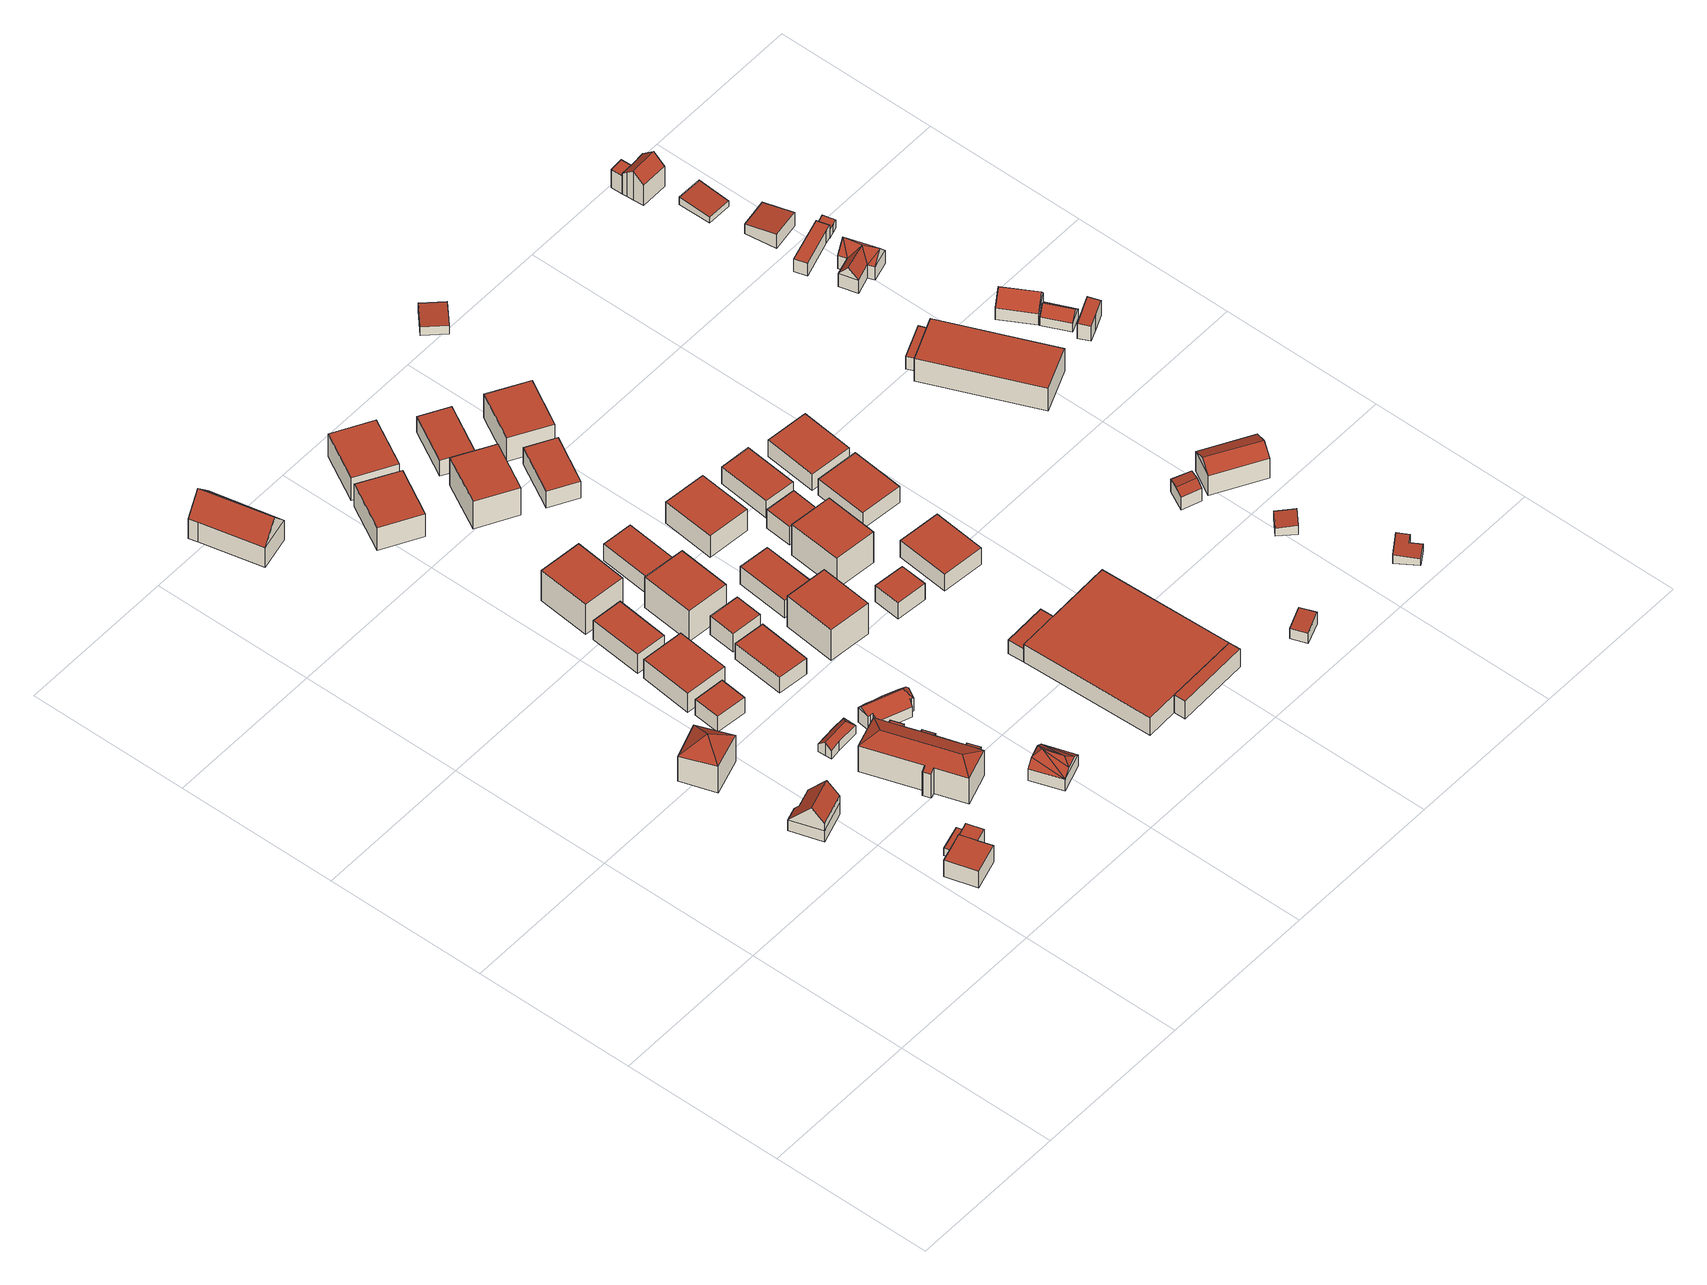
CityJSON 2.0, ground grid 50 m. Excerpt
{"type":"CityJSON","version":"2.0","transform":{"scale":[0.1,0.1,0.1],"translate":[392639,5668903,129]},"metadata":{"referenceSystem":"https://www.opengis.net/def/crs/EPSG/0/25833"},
"CityObjects":{
"building1":{"type":"Building","attributes":{"Dachtyp_tdc":"tdcFreeFormRoof","Gemeindeschluessel":14627140,"Dachneigung":47.86,"QualitaetDacherkennung":75,"Geometrietyp2DReferenz":"3000","function":"31001_9998","roofType":"5000","measuredHeight":11.35},"geometry":[{"type":"MultiSurface","lod":"2","boundaries":[[[0,1,2,3]],[[1,4,5,2]],[[4,6,7,5]],[[6,8,9,7]],[[8,10,11,9]],[[10,0,3,11]],[[12,13,14,6,4,15]],[[16,12,15,17]],[[0,16,17,1]],[[1,17,15,4]],[[10,13,12,16,0]],[[8,14,13,10]],[[6,14,8]],[[3,2,5,7,9,11]]],"semantics":{"surfaces":[{"type":"WallSurface"},{"type":"RoofSurface"},{"type":"GroundSurface"}],"values":[0,0,0,0,0,0,1,1,0,0,0,0,0,2]}}]},
"building2":{"type":"Building","attributes":{"Gemeindeschluessel":14627140,"Geometrietyp2DReferenz":"3000","function":"31001_9998","roofType":"9999"},"children":["building2-1","building2-2","building2-3"]},
"building2-1":{"type":"BuildingPart","attributes":{"Dachtyp_tdc":"tdcPolyFlatRoof","Dachneigung":0,"QualitaetDacherkennung":59,"Geometrietyp2DReferenz":"3000","roofType":"1000","measuredHeight":5.73},"parents":["building2"],"geometry":[{"type":"MultiSurface","lod":"2","boundaries":[[[18,19,20,21,22]],[[19,23,24,20]],[[23,19,18,25]],[[26,21,20,24]],[[22,27,25,18]],[[21,26,27,22]],[[26,24,23,25,27]]],"semantics":{"surfaces":[{"type":"WallSurface"},{"type":"RoofSurface"},{"type":"GroundSurface"},{"type":"ClosureSurface"}],"values":[0,0,1,2,0,3,3]}}]},
"building2-2":{"type":"BuildingPart","attributes":{"Dachtyp_tdc":"tdcPolyFlatRoof","Dachneigung":0,"QualitaetDacherkennung":78,"Geometrietyp2DReferenz":"3000","roofType":"1000","measuredHeight":6.34},"parents":["building2"],"geometry":[{"type":"MultiSurface","lod":"2","boundaries":[[[28,29,30,31,32]],[[33,34,35,24,23]],[[34,36,37,35]],[[36,28,32,37]],[[36,34,33,38,29,28]],[[32,31,26,24,35,37]],[[27,30,29,38,25]],[[31,30,27,26]],[[23,25,38,33]],[[23,24,26,27,25]]],"semantics":{"surfaces":[{"type":"WallSurface"},{"type":"RoofSurface"},{"type":"GroundSurface"},{"type":"ClosureSurface"}],"values":[0,0,0,0,1,2,0,3,0,3]}}]},
"building2-3":{"type":"BuildingPart","attributes":{"Dachtyp_tdc":"tdcPolyFlatRoof","Dachneigung":0,"QualitaetDacherkennung":53,"Geometrietyp2DReferenz":"3000","roofType":"1000","measuredHeight":2.89},"parents":["building2"],"geometry":[{"type":"MultiSurface","lod":"2","boundaries":[[[30,39,40,31]],[[39,41,42,40]],[[41,22,21,42]],[[22,41,39,30,27]],[[31,40,42,21,26]],[[26,21,22,27]],[[31,26,27,30]]],"semantics":{"surfaces":[{"type":"WallSurface"},{"type":"RoofSurface"},{"type":"GroundSurface"},{"type":"ClosureSurface"}],"values":[0,0,0,1,2,3,3]}}]},
"building3":{"type":"Building","attributes":{"Dachtyp_tdc":"tdcTentRoof","Gemeindeschluessel":14627140,"Dachneigung":39.36,"QualitaetDacherkennung":51,"Geometrietyp2DReferenz":"3000","function":"31001_9998","roofType":"3500","measuredHeight":14.32},"geometry":[{"type":"MultiSurface","lod":"2","boundaries":[[[43,44,45,46]],[[44,47,48,45]],[[47,49,50,48]],[[49,43,46,50]],[[44,43,51]],[[47,44,51]],[[49,47,51]],[[43,49,51]],[[46,45,48,50]]],"semantics":{"surfaces":[{"type":"WallSurface"},{"type":"RoofSurface"},{"type":"GroundSurface"}],"values":[0,0,0,0,1,1,1,1,2]}}]},
"building4":{"type":"Building","attributes":{"Dachtyp_tdc":"tdcPolyFlatRoof","Gemeindeschluessel":14627140,"Dachneigung":0,"QualitaetDacherkennung":70,"Geometrietyp2DReferenz":"3000","function":"31001_9998","roofType":"1000","measuredHeight":6.02},"geometry":[{"type":"MultiSurface","lod":"2","boundaries":[[[52,53,54,55]],[[53,56,57,54]],[[56,58,59,57]],[[58,52,55,59]],[[58,56,53,52]],[[55,54,57,59]]],"semantics":{"surfaces":[{"type":"WallSurface"},{"type":"RoofSurface"},{"type":"GroundSurface"}],"values":[0,0,0,0,1,2]}}]},
"building5":{"type":"Building","attributes":{"Gemeindeschluessel":14627140,"Geometrietyp2DReferenz":"3000","function":"31001_9998","roofType":"9999"},"children":["building5-1","building5-2","building5-3","building5-4"]},
"building5-1":{"type":"BuildingPart","attributes":{"Dachtyp_tdc":"tdcPolyFlatRoof","Dachneigung":0,"QualitaetDacherkennung":41,"Geometrietyp2DReferenz":"3000","roofType":"1000","measuredHeight":7.45},"parents":["building5"],"geometry":[{"type":"MultiSurface","lod":"2","boundaries":[[[60,61,62,63]],[[61,64,65,62]],[[64,66,67,65]],[[66,64,61,60]],[[63,62,65,67]],[[63,67,66,60]]],"semantics":{"surfaces":[{"type":"WallSurface"},{"type":"RoofSurface"},{"type":"GroundSurface"},{"type":"ClosureSurface"}],"values":[0,0,0,1,2,3]}}]},
"building5-2":{"type":"BuildingPart","attributes":{"Dachtyp_tdc":"tdcPolyFlatRoof","Dachneigung":0,"QualitaetDacherkennung":46,"Geometrietyp2DReferenz":"3000","roofType":"1000","measuredHeight":7.47},"parents":["building5"],"geometry":[{"type":"MultiSurface","lod":"2","boundaries":[[[68,69,70,71]],[[69,72,73,70]],[[72,74,75,73]],[[74,72,69,68]],[[71,70,73,75]],[[71,75,74,68]]],"semantics":{"surfaces":[{"type":"WallSurface"},{"type":"RoofSurface"},{"type":"GroundSurface"},{"type":"ClosureSurface"}],"values":[0,0,0,1,2,3]}}]},
"building5-3":{"type":"BuildingPart","attributes":{"Dachtyp_tdc":"tdcPolyFlatRoof","Dachneigung":0,"QualitaetDacherkennung":49,"Geometrietyp2DReferenz":"3000","roofType":"1000","measuredHeight":7.46},"parents":["building5"],"geometry":[{"type":"MultiSurface","lod":"2","boundaries":[[[76,77,78,79]],[[77,80,81,78]],[[80,82,83,81]],[[82,80,77,76]],[[79,78,81,83]],[[79,83,82,76]]],"semantics":{"surfaces":[{"type":"WallSurface"},{"type":"RoofSurface"},{"type":"GroundSurface"},{"type":"ClosureSurface"}],"values":[0,0,0,1,2,3]}}]},
"building5-4":{"type":"BuildingPart","attributes":{"Dachtyp_tdc":"tdcHipRoof","Dachneigung":24.07,"QualitaetDacherkennung":66,"Geometrietyp2DReferenz":"3000","roofType":"3200","measuredHeight":12.1},"parents":["building5"],"geometry":[{"type":"MultiSurface","lod":"2","boundaries":[[[84,85,86,87]],[[85,88,89,86]],[[88,90,91,89]],[[90,92,76,79,91]],[[93,94,60,63,83,82]],[[95,96,68,71,67,66]],[[97,98,99,75,74]],[[98,100,101,99]],[[100,102,103,101]],[[102,104,105,103]],[[104,84,87,105]],[[100,98,106]],[[90,88,107]],[[98,97,96,95,94,93,92,90,107,106]],[[88,85,84,104,102,100,106,107]],[[87,86,89,91,79,83,63,67,71,75,99,101,103,105]],[[82,76,92,93]],[[82,83,79,76]],[[66,60,94,95]],[[66,67,63,60]],[[74,68,96,97]],[[74,75,71,68]]],"semantics":{"surfaces":[{"type":"WallSurface"},{"type":"RoofSurface"},{"type":"GroundSurface"},{"type":"ClosureSurface"}],"values":[0,0,0,0,0,0,0,0,0,0,0,1,1,1,1,2,0,3,0,3,0,3]}}]},
"building6":{"type":"Building","attributes":{"Dachtyp_tdc":"tdcHipAndGableRoof","Gemeindeschluessel":14627140,"Dachneigung":43.06,"QualitaetDacherkennung":51,"Geometrietyp2DReferenz":"3000","function":"31001_9998","roofType":"5000","measuredHeight":5.12},"geometry":[{"type":"MultiSurface","lod":"2","boundaries":[[[108,109,110,111]],[[109,112,113,110]],[[112,114,115,113]],[[114,116,117,115]],[[116,118,119,117]],[[118,120,121,119]],[[120,108,111,121]],[[116,114,122]],[[114,112,109,108,122]],[[108,120,118,116,122]],[[111,110,113,115,117,119,121]]],"semantics":{"surfaces":[{"type":"WallSurface"},{"type":"RoofSurface"},{"type":"GroundSurface"}],"values":[0,0,0,0,0,0,0,1,1,1,2]}}]},
"building7":{"type":"Building","attributes":{"Dachtyp_tdc":"tdcPolyFlatRoof","Gemeindeschluessel":14627140,"Dachneigung":0,"QualitaetDacherkennung":83,"Geometrietyp2DReferenz":"3000","function":"31001_9998","roofType":"1000","measuredHeight":7.2},"geometry":[{"type":"MultiSurface","lod":"2","boundaries":[[[123,124,125,126]],[[124,127,128,125]],[[127,129,130,128]],[[129,123,126,130]],[[129,127,124,123]],[[126,125,128,130]]],"semantics":{"surfaces":[{"type":"WallSurface"},{"type":"RoofSurface"},{"type":"GroundSurface"}],"values":[0,0,0,0,1,2]}}]},
"building8":{"type":"Building","attributes":{"Dachtyp_tdc":"tdcFreeFormRoof","Gemeindeschluessel":14627140,"Dachneigung":49.22,"QualitaetDacherkennung":71,"Geometrietyp2DReferenz":"3000","function":"31001_9998","roofType":"5000","measuredHeight":13.89},"geometry":[{"type":"MultiSurface","lod":"2","boundaries":[[[131,132,133,134]],[[132,135,136,133]],[[135,137,138,136]],[[137,139,140,138]],[[139,131,134,140]],[[131,141,142,135,132]],[[141,139,137,142]],[[137,135,142]],[[131,139,141]],[[134,133,136,138,140]]],"semantics":{"surfaces":[{"type":"WallSurface"},{"type":"RoofSurface"},{"type":"GroundSurface"}],"values":[0,0,0,0,0,1,1,0,0,2]}}]},
"building9":{"type":"Building","attributes":{"Dachtyp_tdc":"tdcPolyFlatRoof","Gemeindeschluessel":14627140,"Dachneigung":0,"QualitaetDacherkennung":37,"Geometrietyp2DReferenz":"3000","function":"31001_9998","roofType":"1000","measuredHeight":7.13},"geometry":[{"type":"MultiSurface","lod":"2","boundaries":[[[143,144,145,146]],[[144,147,148,145]],[[147,149,150,148]],[[149,143,146,150]],[[149,147,144,143]],[[146,145,148,150]]],"semantics":{"surfaces":[{"type":"WallSurface"},{"type":"RoofSurface"},{"type":"GroundSurface"}],"values":[0,0,0,0,1,2]}}]},
"building10":{"type":"Building","attributes":{"Dachtyp_tdc":"tdcHippedGableRoof","Gemeindeschluessel":14627140,"Dachneigung":37.6,"QualitaetDacherkennung":77,"Geometrietyp2DReferenz":"3000","function":"31001_9998","roofType":"3300","measuredHeight":8.05},"geometry":[{"type":"MultiSurface","lod":"2","boundaries":[[[151,152,153]],[[152,151,154]],[[155,156,157]],[[155,158,156]],[[159,158,155]],[[158,159,153]],[[160,161,162,163]],[[152,154,161,160]],[[154,155,162,161]],[[155,157,163,162]],[[157,152,160,163]],[[155,154,151,159]],[[152,157,156,164]],[[159,151,153]],[[164,156,158]],[[153,164,158]],[[153,152,164]]],"semantics":{"surfaces":[{"type":"RoofSurface"},{"type":"GroundSurface"},{"type":"WallSurface"}],"values":[0,0,0,0,0,0,1,2,2,2,2,2,2,0,0,0,0]}}]},
"building11":{"type":"Building","attributes":{"Dachtyp_tdc":"tdcFreeFormRoof","Gemeindeschluessel":14627140,"Dachneigung":32.4,"QualitaetDacherkennung":39,"Geometrietyp2DReferenz":"3000","function":"31001_9998","roofType":"5000","measuredHeight":6.72},"geometry":[{"type":"MultiSurface","lod":"2","boundaries":[[[165,166,167,168]],[[166,169,170,167]],[[169,171,172,170]],[[171,173,174,172]],[[173,175,176,174]],[[175,177,178,176]],[[177,179,180,178]],[[179,181,182,180]],[[181,183,184,182]],[[183,185,186,184]],[[185,187,188,186]],[[187,189,190,188]],[[189,191,192,190]],[[191,193,194,192]],[[193,165,168,194]],[[166,165,195,196,197]],[[196,195,193,191,189,187,185,183,198]],[[173,171,169,197,196,198,181,179,177,175]],[[183,181,198]],[[165,193,195]],[[169,166,197]],[[168,167,170,172,174,176,178,180,182,184,186,188,190,192,194]]],"semantics":{"surfaces":[{"type":"WallSurface"},{"type":"RoofSurface"},{"type":"GroundSurface"}],"values":[0,0,0,0,0,0,0,0,0,0,0,0,0,0,0,1,1,1,0,0,0,2]}}]},
"building12":{"type":"Building","attributes":{"Dachtyp_tdc":"tdcPolyFlatRoof","Gemeindeschluessel":14627140,"Dachneigung":0,"QualitaetDacherkennung":66,"Geometrietyp2DReferenz":"3000","function":"31001_9998","roofType":"1000","measuredHeight":6.07},"geometry":[{"type":"MultiSurface","lod":"2","boundaries":[[[199,200,201,202]],[[200,203,204,201]],[[203,205,206,204]],[[205,199,202,206]],[[205,203,200,199]],[[202,201,204,206]]],"semantics":{"surfaces":[{"type":"WallSurface"},{"type":"RoofSurface"},{"type":"GroundSurface"}],"values":[0,0,0,0,1,2]}}]},
"building13":{"type":"Building","attributes":{"Dachtyp_tdc":"tdcPolyFlatRoof","Gemeindeschluessel":14627140,"Dachneigung":0,"QualitaetDacherkennung":75,"Geometrietyp2DReferenz":"3000","function":"31001_9998","roofType":"1000","measuredHeight":11.49},"geometry":[{"type":"MultiSurface","lod":"2","boundaries":[[[207,208,209,210]],[[208,211,212,209]],[[211,213,214,212]],[[213,207,210,214]],[[213,211,208,207]],[[210,209,212,214]]],"semantics":{"surfaces":[{"type":"WallSurface"},{"type":"RoofSurface"},{"type":"GroundSurface"}],"values":[0,0,0,0,1,2]}}]},
"building14":{"type":"Building","attributes":{"Dachtyp_tdc":"tdcPolyFlatRoof","Gemeindeschluessel":14627140,"Dachneigung":0,"QualitaetDacherkennung":72,"Geometrietyp2DReferenz":"3000","function":"31001_9998","roofType":"1000","measuredHeight":8.59},"geometry":[{"type":"MultiSurface","lod":"2","boundaries":[[[215,216,217,218]],[[216,219,220,217]],[[219,221,222,220]],[[221,215,218,222]],[[221,219,216,215]],[[218,217,220,222]]],"semantics":{"surfaces":[{"type":"WallSurface"},{"type":"RoofSurface"},{"type":"GroundSurface"}],"values":[0,0,0,0,1,2]}}]},
"building15":{"type":"Building","attributes":{"Dachtyp_tdc":"tdcPolyFlatRoof","Gemeindeschluessel":14627140,"Dachneigung":0,"QualitaetDacherkennung":74,"Geometrietyp2DReferenz":"3000","function":"31001_9998","roofType":"1000","measuredHeight":7.01},"geometry":[{"type":"MultiSurface","lod":"2","boundaries":[[[223,224,225,226]],[[224,227,228,225]],[[227,229,230,228]],[[229,223,226,230]],[[229,227,224,223]],[[226,225,228,230]]],"semantics":{"surfaces":[{"type":"WallSurface"},{"type":"RoofSurface"},{"type":"GroundSurface"}],"values":[0,0,0,0,1,2]}}]},
"building16":{"type":"Building","attributes":{"Dachtyp_tdc":"tdcPolyFlatRoof","Gemeindeschluessel":14627140,"Dachneigung":0,"QualitaetDacherkennung":75,"Geometrietyp2DReferenz":"3000","function":"31001_9998","roofType":"1000","measuredHeight":11.72},"geometry":[{"type":"MultiSurface","lod":"2","boundaries":[[[231,232,233,234]],[[232,235,236,233]],[[235,237,238,236]],[[237,231,234,238]],[[237,235,232,231]],[[234,233,236,238]]],"semantics":{"surfaces":[{"type":"WallSurface"},{"type":"RoofSurface"},{"type":"GroundSurface"}],"values":[0,0,0,0,1,2]}}]},
"building17":{"type":"Building","attributes":{"Dachtyp_tdc":"tdcPolyFlatRoof","Gemeindeschluessel":14627140,"Dachneigung":0,"QualitaetDacherkennung":75,"Geometrietyp2DReferenz":"3000","function":"31001_9998","roofType":"1000","measuredHeight":11.82},"geometry":[{"type":"MultiSurface","lod":"2","boundaries":[[[239,240,241,242]],[[240,243,244,241]],[[243,245,246,244]],[[245,239,242,246]],[[245,243,240,239]],[[242,241,244,246]]],"semantics":{"surfaces":[{"type":"WallSurface"},{"type":"RoofSurface"},{"type":"GroundSurface"}],"values":[0,0,0,0,1,2]}}]},
"building18":{"type":"Building","attributes":{"Dachtyp_tdc":"tdcPolyFlatRoof","Gemeindeschluessel":14627140,"Dachneigung":0,"QualitaetDacherkennung":67,"Geometrietyp2DReferenz":"3000","function":"31001_9998","roofType":"1000","measuredHeight":6.26},"geometry":[{"type":"MultiSurface","lod":"2","boundaries":[[[247,248,249,250]],[[248,251,252,249]],[[251,253,254,252]],[[253,247,250,254]],[[253,251,248,247]],[[250,249,252,254]]],"semantics":{"surfaces":[{"type":"WallSurface"},{"type":"RoofSurface"},{"type":"GroundSurface"}],"values":[0,0,0,0,1,2]}}]},
"building19":{"type":"Building","attributes":{"Dachtyp_tdc":"tdcPolyFlatRoof","Gemeindeschluessel":14627140,"Dachneigung":0,"QualitaetDacherkennung":69,"Geometrietyp2DReferenz":"3000","function":"31001_9998","roofType":"1000","measuredHeight":8.66},"geometry":[{"type":"MultiSurface","lod":"2","boundaries":[[[255,256,257,258]],[[256,259,260,257]],[[259,261,262,260]],[[261,255,258,262]],[[261,259,256,255]],[[258,257,260,262]]],"semantics":{"surfaces":[{"type":"WallSurface"},{"type":"RoofSurface"},{"type":"GroundSurface"}],"values":[0,0,0,0,1,2]}}]},
"building20":{"type":"Building","attributes":{"Dachtyp_tdc":"tdcPolyFlatRoof","Gemeindeschluessel":14627140,"Dachneigung":0,"QualitaetDacherkennung":76,"Geometrietyp2DReferenz":"3000","function":"31001_9998","roofType":"1000","measuredHeight":10.55},"geometry":[{"type":"MultiSurface","lod":"2","boundaries":[[[263,264,265,266]],[[264,267,268,265]],[[267,269,270,268]],[[269,263,266,270]],[[269,267,264,263]],[[266,265,268,270]]],"semantics":{"surfaces":[{"type":"WallSurface"},{"type":"RoofSurface"},{"type":"GroundSurface"}],"values":[0,0,0,0,1,2]}}]},
"building21":{"type":"Building","attributes":{"Dachtyp_tdc":"tdcPolyFlatRoof","Gemeindeschluessel":14627140,"Dachneigung":0,"QualitaetDacherkennung":68,"Geometrietyp2DReferenz":"3000","function":"31001_9998","roofType":"1000","measuredHeight":6.67},"geometry":[{"type":"MultiSurface","lod":"2","boundaries":[[[271,272,273,274]],[[272,275,276,273]],[[275,277,278,276]],[[277,271,274,278]],[[277,275,272,271]],[[274,273,276,278]]],"semantics":{"surfaces":[{"type":"WallSurface"},{"type":"RoofSurface"},{"type":"GroundSurface"}],"values":[0,0,0,0,1,2]}}]},
"building22":{"type":"Building","attributes":{"Dachtyp_tdc":"tdcPolyFlatRoof","Gemeindeschluessel":14627140,"Dachneigung":0,"QualitaetDacherkennung":63,"Geometrietyp2DReferenz":"3000","function":"31001_9998","roofType":"1000","measuredHeight":6.02},"geometry":[{"type":"MultiSurface","lod":"2","boundaries":[[[279,280,281,282]],[[280,283,284,281]],[[283,285,286,284]],[[285,279,282,286]],[[285,283,280,279]],[[282,281,284,286]]],"semantics":{"surfaces":[{"type":"WallSurface"},{"type":"RoofSurface"},{"type":"GroundSurface"}],"values":[0,0,0,0,1,2]}}]},
"building23":{"type":"Building","attributes":{"Dachtyp_tdc":"tdcPolyFlatRoof","Gemeindeschluessel":14627140,"Dachneigung":0,"QualitaetDacherkennung":65,"Geometrietyp2DReferenz":"3000","function":"31001_9998","roofType":"1000","measuredHeight":6.3},"geometry":[{"type":"MultiSurface","lod":"2","boundaries":[[[287,288,289,290]],[[288,291,292,289]],[[291,293,294,292]],[[293,287,290,294]],[[293,291,288,287]],[[290,289,292,294]]],"semantics":{"surfaces":[{"type":"WallSurface"},{"type":"RoofSurface"},{"type":"GroundSurface"}],"values":[0,0,0,0,1,2]}}]},
"building24":{"type":"Building","attributes":{"Dachtyp_tdc":"tdcPolyFlatRoof","Gemeindeschluessel":14627140,"Dachneigung":0,"QualitaetDacherkennung":70,"Geometrietyp2DReferenz":"3000","function":"31001_9998","roofType":"1000","measuredHeight":6.18},"geometry":[{"type":"MultiSurface","lod":"2","boundaries":[[[295,296,297,298]],[[296,299,300,297]],[[299,301,302,300]],[[301,295,298,302]],[[301,299,296,295]],[[298,297,300,302]]],"semantics":{"surfaces":[{"type":"WallSurface"},{"type":"RoofSurface"},{"type":"GroundSurface"}],"values":[0,0,0,0,1,2]}}]},
"building25":{"type":"Building","attributes":{"Dachtyp_tdc":"tdcPolyFlatRoof","Gemeindeschluessel":14627140,"Dachneigung":0,"QualitaetDacherkennung":86,"Geometrietyp2DReferenz":"3000","function":"31001_9998","roofType":"1000","measuredHeight":8.19},"geometry":[{"type":"MultiSurface","lod":"2","boundaries":[[[303,304,305,306]],[[304,307,308,305]],[[307,309,310,308]],[[309,303,306,310]],[[309,307,304,303]],[[306,305,308,310]]],"semantics":{"surfaces":[{"type":"WallSurface"},{"type":"RoofSurface"},{"type":"GroundSurface"}],"values":[0,0,0,0,1,2]}}]},
"building26":{"type":"Building","attributes":{"Gemeindeschluessel":14627140,"Geometrietyp2DReferenz":"3000","function":"31001_3211","roofType":"9999"},"children":["building26-1","building26-2","building26-3"]},
"building26-1":{"type":"BuildingPart","attributes":{"Dachtyp_tdc":"tdcPolyFlatRoof","Dachneigung":0,"QualitaetDacherkennung":80,"Geometrietyp2DReferenz":"3000","roofType":"1000","measuredHeight":5.12},"parents":["building26"],"geometry":[{"type":"MultiSurface","lod":"2","boundaries":[[[311,312,313,314]],[[312,315,316,313]],[[317,311,314,318]],[[317,315,312,311]],[[314,313,316,318]],[[318,316,315,317]]],"semantics":{"surfaces":[{"type":"WallSurface"},{"type":"RoofSurface"},{"type":"GroundSurface"},{"type":"ClosureSurface"}],"values":[0,0,0,1,2,3]}}]},
"building26-2":{"type":"BuildingPart","attributes":{"Dachtyp_tdc":"tdcPolyFlatRoof","Dachneigung":0,"QualitaetDacherkennung":91,"Geometrietyp2DReferenz":"3000","roofType":"1000","measuredHeight":6.87},"parents":["building26"],"geometry":[{"type":"MultiSurface","lod":"2","boundaries":[[[319,320,321,322]],[[319,323,324,320]],[[323,325,326,324]],[[325,323,319,322]],[[321,320,324,326]],[[322,321,326,325]]],"semantics":{"surfaces":[{"type":"WallSurface"},{"type":"RoofSurface"},{"type":"GroundSurface"},{"type":"ClosureSurface"}],"values":[0,0,0,1,2,3]}}]},
"building26-3":{"type":"BuildingPart","attributes":{"Dachtyp_tdc":"tdcPolyFlatRoof","Dachneigung":0,"QualitaetDacherkennung":60,"Geometrietyp2DReferenz":"3000","roofType":"1000","measuredHeight":6.82},"parents":["building26"],"geometry":[{"type":"MultiSurface","lod":"2","boundaries":[[[327,322,321,328]],[[325,329,330,326]],[[329,331,317,318,330]],[[332,327,328,316,315]],[[332,331,329,325,322,327]],[[328,321,326,330,318,316]],[[326,321,322,325]],[[315,317,331,332]],[[315,316,318,317]]],"semantics":{"surfaces":[{"type":"WallSurface"},{"type":"RoofSurface"},{"type":"GroundSurface"},{"type":"ClosureSurface"}],"values":[0,0,0,0,1,2,3,0,3]}}]},
"building27":{"type":"Building","attributes":{"Dachtyp_tdc":"tdcPolyFlatRoof","Gemeindeschluessel":14627140,"Dachneigung":0,"QualitaetDacherkennung":76,"Geometrietyp2DReferenz":"3000","function":"31001_9998","roofType":"1000","measuredHeight":11.76},"geometry":[{"type":"MultiSurface","lod":"2","boundaries":[[[333,334,335,336]],[[334,337,338,335]],[[337,339,340,338]],[[339,333,336,340]],[[339,337,334,333]],[[336,335,338,340]]],"semantics":{"surfaces":[{"type":"WallSurface"},{"type":"RoofSurface"},{"type":"GroundSurface"}],"values":[0,0,0,0,1,2]}}]},
"building28":{"type":"Building","attributes":{"Dachtyp_tdc":"tdcPolyFlatRoof","Gemeindeschluessel":14627140,"Dachneigung":0,"QualitaetDacherkennung":75,"Geometrietyp2DReferenz":"3000","function":"31001_9998","roofType":"1000","measuredHeight":9},"geometry":[{"type":"MultiSurface","lod":"2","boundaries":[[[341,342,343,344]],[[342,345,346,343]],[[345,347,348,346]],[[347,341,344,348]],[[347,345,342,341]],[[344,343,346,348]]],"semantics":{"surfaces":[{"type":"WallSurface"},{"type":"RoofSurface"},{"type":"GroundSurface"}],"values":[0,0,0,0,1,2]}}]},
"building29":{"type":"Building","attributes":{"Dachtyp_tdc":"tdcPolyFlatRoof","Gemeindeschluessel":14627140,"Dachneigung":0,"QualitaetDacherkennung":70,"Geometrietyp2DReferenz":"3000","function":"31001_9998","roofType":"1000","measuredHeight":6.98},"geometry":[{"type":"MultiSurface","lod":"2","boundaries":[[[349,350,351,352]],[[350,353,354,351]],[[353,355,356,354]],[[355,349,352,356]],[[355,353,350,349]],[[352,351,354,356]]],"semantics":{"surfaces":[{"type":"WallSurface"},{"type":"RoofSurface"},{"type":"GroundSurface"}],"values":[0,0,0,0,1,2]}}]},
"building30":{"type":"Building","attributes":{"Dachtyp_tdc":"tdcPolyFlatRoof","Gemeindeschluessel":14627140,"Dachneigung":0,"QualitaetDacherkennung":79,"Geometrietyp2DReferenz":"3000","function":"31001_9998","roofType":"1000","measuredHeight":6.29},"geometry":[{"type":"MultiSurface","lod":"2","boundaries":[[[357,358,359,360]],[[358,361,362,359]],[[361,363,364,362]],[[363,357,360,364]],[[363,361,358,357]],[[360,359,362,364]]],"semantics":{"surfaces":[{"type":"WallSurface"},{"type":"RoofSurface"},{"type":"GroundSurface"}],"values":[0,0,0,0,1,2]}}]},
"building31":{"type":"Building","attributes":{"Dachtyp_tdc":"tdcPolyFlatRoof","Gemeindeschluessel":14627140,"Dachneigung":0,"QualitaetDacherkennung":85,"Geometrietyp2DReferenz":"3000","function":"31001_9998","roofType":"1000","measuredHeight":6.44},"geometry":[{"type":"MultiSurface","lod":"2","boundaries":[[[365,366,367,368]],[[366,369,370,367]],[[369,371,372,370]],[[371,365,368,372]],[[371,369,366,365]],[[368,367,370,372]]],"semantics":{"surfaces":[{"type":"WallSurface"},{"type":"RoofSurface"},{"type":"GroundSurface"}],"values":[0,0,0,0,1,2]}}]},
"building32":{"type":"Building","attributes":{"Dachtyp_tdc":"tdcPolyFlatRoof","Gemeindeschluessel":14627140,"Dachneigung":0,"QualitaetDacherkennung":82,"Geometrietyp2DReferenz":"3000","function":"31001_9998","roofType":"1000","measuredHeight":6.14},"geometry":[{"type":"MultiSurface","lod":"2","boundaries":[[[373,374,375,376]],[[374,377,378,375]],[[377,379,380,378]],[[379,373,376,380]],[[379,377,374,373]],[[376,375,378,380]]],"semantics":{"surfaces":[{"type":"WallSurface"},{"type":"RoofSurface"},{"type":"GroundSurface"}],"values":[0,0,0,0,1,2]}}]},
"building33":{"type":"Building","attributes":{"Dachtyp_tdc":"tdcPolyFlatRoof","Gemeindeschluessel":14627140,"Dachneigung":7.12,"QualitaetDacherkennung":63,"Geometrietyp2DReferenz":"3000","function":"31001_9998","roofType":"2100","measuredHeight":4.76},"geometry":[{"type":"MultiSurface","lod":"2","boundaries":[[[381,382,383,384]],[[382,385,386,383]],[[385,387,388,386]],[[387,381,384,388]],[[387,385,382,381]],[[384,383,386,388]]],"semantics":{"surfaces":[{"type":"WallSurface"},{"type":"RoofSurface"},{"type":"GroundSurface"}],"values":[0,0,0,0,1,2]}}]},
"building34":{"type":"Building","attributes":{"Dachtyp_tdc":"tdcPolyFlatRoof","Gemeindeschluessel":14627140,"Dachneigung":0,"QualitaetDacherkennung":89,"Geometrietyp2DReferenz":"3000","function":"31001_9998","roofType":"1000","measuredHeight":6.29},"geometry":[{"type":"MultiSurface","lod":"2","boundaries":[[[389,390,391,392]],[[390,393,394,391]],[[393,395,396,394]],[[395,389,392,396]],[[395,393,390,389]],[[392,391,394,396]]],"semantics":{"surfaces":[{"type":"WallSurface"},{"type":"RoofSurface"},{"type":"GroundSurface"}],"values":[0,0,0,0,1,2]}}]},
"building35":{"type":"Building","attributes":{"Dachtyp_tdc":"tdcPolyFlatRoof","Gemeindeschluessel":14627140,"Dachneigung":2.81,"QualitaetDacherkennung":86,"Geometrietyp2DReferenz":"3000","function":"31001_9998","roofType":"2100","measuredHeight":3.27},"geometry":[{"type":"MultiSurface","lod":"2","boundaries":[[[397,398,399,400]],[[398,401,402,399]],[[401,403,404,402]],[[403,397,400,404]],[[403,401,398,397]],[[400,399,402,404]]],"semantics":{"surfaces":[{"type":"WallSurface"},{"type":"RoofSurface"},{"type":"GroundSurface"}],"values":[0,0,0,0,1,2]}}]},
"building36":{"type":"Building","attributes":{"Dachtyp_tdc":"tdcPolyFlatRoof","Gemeindeschluessel":14627140,"Dachneigung":4.17,"QualitaetDacherkennung":79,"Geometrietyp2DReferenz":"3000","function":"31001_9998","roofType":"2100","measuredHeight":3.36},"geometry":[{"type":"MultiSurface","lod":"2","boundaries":[[[405,406,407,408]],[[406,409,410,407]],[[409,411,412,410]],[[411,405,408,412]],[[411,409,406,405]],[[408,407,410,412]]],"semantics":{"surfaces":[{"type":"WallSurface"},{"type":"RoofSurface"},{"type":"GroundSurface"}],"values":[0,0,0,0,1,2]}}]},
"building37":{"type":"Building","attributes":{"Dachtyp_tdc":"tdcGableRoof","Gemeindeschluessel":14627140,"Dachneigung":13.17,"QualitaetDacherkennung":83,"Geometrietyp2DReferenz":"3000","function":"31001_9998","roofType":"3100","measuredHeight":5.65},"geometry":[{"type":"MultiSurface","lod":"2","boundaries":[[[413,414,415,416]],[[414,417,418,415]],[[417,419,420,418]],[[419,413,416,420]],[[417,414,421]],[[413,419,422]],[[414,413,422,421]],[[419,417,421,422]],[[416,415,418,420]]],"semantics":{"surfaces":[{"type":"WallSurface"},{"type":"RoofSurface"},{"type":"GroundSurface"}],"values":[0,0,0,0,0,0,1,1,2]}}]},
"building38":{"type":"Building","attributes":{"Dachtyp_tdc":"tdcPolyFlatRoof","Gemeindeschluessel":14627140,"Dachneigung":4.52,"QualitaetDacherkennung":37,"Geometrietyp2DReferenz":"3000","function":"31001_9998","roofType":"2100","measuredHeight":3.2},"geometry":[{"type":"MultiSurface","lod":"2","boundaries":[[[423,424,425,426]],[[424,427,428,425]],[[427,429,430,428]],[[429,431,432,430]],[[431,433,434,432]],[[433,423,426,434]],[[433,431,429,427,424,423]],[[426,425,428,430,432,434]]],"semantics":{"surfaces":[{"type":"WallSurface"},{"type":"RoofSurface"},{"type":"GroundSurface"}],"values":[0,0,0,0,0,0,1,2]}}]},
"building39":{"type":"Building","attributes":{"Gemeindeschluessel":14627140,"Geometrietyp2DReferenz":"3000","function":"31001_9998","roofType":"9999"},"children":["building39-1","building39-2"]},
"building39-1":{"type":"BuildingPart","attributes":{"Dachtyp_tdc":"tdcPolyFlatRoof","Dachneigung":0,"QualitaetDacherkennung":47,"Geometrietyp2DReferenz":"3000","roofType":"1000","measuredHeight":4.78},"parents":["building39"],"geometry":[{"type":"MultiSurface","lod":"2","boundaries":[[[435,436,437,438]],[[436,439,440,437]],[[439,441,442,440]],[[441,439,436,435]],[[438,437,440,442]],[[438,442,441,435]]],"semantics":{"surfaces":[{"type":"WallSurface"},{"type":"RoofSurface"},{"type":"GroundSurface"},{"type":"ClosureSurface"}],"values":[0,0,0,1,2,3]}}]},
"building39-2":{"type":"BuildingPart","attributes":{"Dachtyp_tdc":"tdcPolyFlatRoof","Dachneigung":0,"QualitaetDacherkennung":51,"Geometrietyp2DReferenz":"3000","roofType":"1000","measuredHeight":8.68},"parents":["building39"],"geometry":[{"type":"MultiSurface","lod":"2","boundaries":[[[443,444,445,446]],[[444,447,448,445]],[[447,449,435,438,448]],[[450,443,446,442,441]],[[450,449,447,444,443]],[[446,445,448,438,442]],[[441,435,449,450]],[[441,442,438,435]]],"semantics":{"surfaces":[{"type":"WallSurface"},{"type":"RoofSurface"},{"type":"GroundSurface"},{"type":"ClosureSurface"}],"values":[0,0,0,0,1,2,0,3]}}]},
"building40":{"type":"Building","attributes":{"Dachtyp_tdc":"tdcGableRoof","Gemeindeschluessel":14627140,"Dachneigung":27.59,"QualitaetDacherkennung":72,"Geometrietyp2DReferenz":"3000","function":"31001_9998","roofType":"3100","measuredHeight":9.91},"geometry":[{"type":"MultiSurface","lod":"2","boundaries":[[[451,452,453,454]],[[452,455,456,453]],[[455,457,458,456]],[[457,451,454,458]],[[455,452,459]],[[451,457,460]],[[452,451,460,459]],[[457,455,459,460]],[[454,453,456,458]]],"semantics":{"surfaces":[{"type":"WallSurface"},{"type":"RoofSurface"},{"type":"GroundSurface"}],"values":[0,0,0,0,0,0,1,1,2]}}]},
"building41":{"type":"Building","attributes":{"Dachtyp_tdc":"tdcFreeFormRoof","Gemeindeschluessel":14627140,"Dachneigung":50.04,"QualitaetDacherkennung":83,"Geometrietyp2DReferenz":"3000","function":"31001_9998","roofType":"5000","measuredHeight":8.87},"geometry":[{"type":"MultiSurface","lod":"2","boundaries":[[[461,462,463,464]],[[462,465,466,463]],[[465,467,468,466]],[[467,469,470,468]],[[469,471,472,470]],[[471,473,474,472]],[[473,475,476,474]],[[475,461,464,476]],[[477,475,473]],[[478,477,473,471]],[[478,471,469]],[[467,478,469]],[[479,478,467]],[[479,477,478]],[[461,477,479]],[[477,461,475]],[[480,479,467,465]],[[480,465,462]],[[479,480,462,461]],[[464,463,466,468,470,472,474,476]]],"semantics":{"surfaces":[{"type":"WallSurface"},{"type":"RoofSurface"},{"type":"GroundSurface"}],"values":[0,0,0,0,0,0,0,0,0,1,0,1,1,1,1,1,1,0,1,2]}}]},
"building42":{"type":"Building","attributes":{"Dachtyp_tdc":"tdcPolyFlatRoof","Gemeindeschluessel":14627140,"Dachneigung":0,"QualitaetDacherkennung":42,"Geometrietyp2DReferenz":"3000","function":"31001_9998","roofType":"1000","measuredHeight":4.82},"geometry":[{"type":"MultiSurface","lod":"2","boundaries":[[[481,482,483,484]],[[482,485,486,483]],[[485,487,488,486]],[[487,489,490,488]],[[489,481,484,490]],[[489,487,485,482,481]],[[484,483,486,488,490]]],"semantics":{"surfaces":[{"type":"WallSurface"},{"type":"RoofSurface"},{"type":"GroundSurface"}],"values":[0,0,0,0,0,1,2]}}]},
"building43":{"type":"Building","attributes":{"Gemeindeschluessel":14627140,"Geometrietyp2DReferenz":"3000","function":"31001_9998","roofType":"9999"},"children":["building43-1","building43-2"]},
"building43-1":{"type":"BuildingPart","attributes":{"Dachtyp_tdc":"tdcGableRoof","Dachneigung":41.87,"QualitaetDacherkennung":85,"Geometrietyp2DReferenz":"3000","roofType":"3100","measuredHeight":10.92},"parents":["building43"],"geometry":[{"type":"MultiSurface","lod":"2","boundaries":[[[491,492,493,494]],[[492,495,496,497,493]],[[498,499,500,501,502]],[[499,503,504,500]],[[503,505,506,504]],[[505,507,508,506]],[[507,491,494,508]],[[503,499,498,495,492,491]],[[491,507,505,503]],[[494,493,497,501,500,504,506,508]],[[498,502,496,495]],[[502,501,497,496]]],"semantics":{"surfaces":[{"type":"WallSurface"},{"type":"RoofSurface"},{"type":"GroundSurface"},{"type":"ClosureSurface"}],"values":[0,0,0,0,0,0,0,1,1,2,0,3]}}]},
"building43-2":{"type":"BuildingPart","attributes":{"Dachtyp_tdc":"tdcPolyFlatRoof","Dachneigung":0,"QualitaetDacherkennung":63,"Geometrietyp2DReferenz":"3000","roofType":"1000","measuredHeight":6.93},"parents":["building43"],"geometry":[{"type":"MultiSurface","lod":"2","boundaries":[[[509,502,501,510]],[[496,511,512,497]],[[511,509,510,512]],[[511,496,502,509]],[[510,501,497,512]],[[497,501,502,496]]],"semantics":{"surfaces":[{"type":"WallSurface"},{"type":"RoofSurface"},{"type":"GroundSurface"},{"type":"ClosureSurface"}],"values":[0,0,0,1,2,3]}}]},
"building44":{"type":"Building","attributes":{"Dachtyp_tdc":"tdcPolyFlatRoof","Gemeindeschluessel":14627140,"Dachneigung":10.01,"QualitaetDacherkennung":27,"Geometrietyp2DReferenz":"3000","function":"31001_9998","roofType":"2100","measuredHeight":5.36},"geometry":[{"type":"MultiSurface","lod":"2","boundaries":[[[513,514,515,516]],[[514,517,518,515]],[[517,519,520,518]],[[519,513,516,520]],[[519,517,514,513]],[[516,515,518,520]]],"semantics":{"surfaces":[{"type":"WallSurface"},{"type":"RoofSurface"},{"type":"GroundSurface"}],"values":[0,0,0,0,1,2]}}]},
"building45":{"type":"Building","attributes":{"Dachtyp_tdc":"tdcPolyFlatRoof","Gemeindeschluessel":14627140,"Dachneigung":3.79,"QualitaetDacherkennung":76,"Geometrietyp2DReferenz":"3000","function":"31001_9998","roofType":"2100","measuredHeight":2.76},"geometry":[{"type":"MultiSurface","lod":"2","boundaries":[[[521,522,523,524]],[[522,525,526,523]],[[525,527,528,526]],[[527,521,524,528]],[[527,525,522,521]],[[524,523,526,528]]],"semantics":{"surfaces":[{"type":"WallSurface"},{"type":"RoofSurface"},{"type":"GroundSurface"}],"values":[0,0,0,0,1,2]}}]},
"building46":{"type":"Building","attributes":{"Dachtyp_tdc":"tdcGableRoof","Gemeindeschluessel":14627140,"Dachneigung":44.08,"QualitaetDacherkennung":78,"Geometrietyp2DReferenz":"3000","function":"31001_9998","roofType":"3100","measuredHeight":5.97},"geometry":[{"type":"MultiSurface","lod":"2","boundaries":[[[529,530,531,532]],[[530,533,534,531]],[[533,535,536,534]],[[535,529,532,536]],[[533,530,537]],[[529,535,538]],[[530,529,538,537]],[[535,533,537,538]],[[532,531,534,536]]],"semantics":{"surfaces":[{"type":"WallSurface"},{"type":"RoofSurface"},{"type":"GroundSurface"}],"values":[0,0,0,0,0,0,1,1,2]}}]},
"building47":{"type":"Building","attributes":{"Dachtyp_tdc":"tdcGableRoof","Gemeindeschluessel":14627140,"Dachneigung":37.14,"QualitaetDacherkennung":69,"Geometrietyp2DReferenz":"3000","function":"31001_9998","roofType":"3100","measuredHeight":7.74},"geometry":[{"type":"MultiSurface","lod":"2","boundaries":[[[539,540,541,542]],[[540,543,544,541]],[[543,545,546,544]],[[545,539,542,546]],[[543,540,547]],[[539,545,548]],[[540,539,548,547]],[[545,543,547,548]],[[542,541,544,546]]],"semantics":{"surfaces":[{"type":"WallSurface"},{"type":"RoofSurface"},{"type":"GroundSurface"}],"values":[0,0,0,0,0,0,1,1,2]}}]},
"building48":{"type":"Building","attributes":{"Gemeindeschluessel":14627140,"Dachtyp_tdc":"tdcPolyFlatRoof","Dachneigung":0,"QualitaetDacherkennung":47,"Geometrietyp2DReferenz":"3000","function":"31001_9998","roofType":"1000","measuredHeight":5.66},"geometry":[{"type":"MultiSurface","lod":"2","boundaries":[[[549,550,551,552]],[[550,553,554,551]],[[553,555,556,554]],[[555,557,558,556]],[[557,549,552,558]],[[557,555,553,550,549]],[[552,551,554,556,558]]],"semantics":{"surfaces":[{"type":"WallSurface"},{"type":"RoofSurface"},{"type":"GroundSurface"}],"values":[0,0,0,0,0,1,2]}}]},
"building49":{"type":"Building","attributes":{"Dachtyp_tdc":"tdcPolyFlatRoof","Gemeindeschluessel":14627140,"Dachneigung":0,"QualitaetDacherkennung":0,"Geometrietyp2DReferenz":"3000","BezugspunktDach":"2000","function":"31001_9998","measuredHeight":3},"geometry":[{"type":"MultiSurface","lod":"2","boundaries":[[[559,560,561,562,563,564]],[[564,563,565,566]],[[563,562,567,565]],[[562,561,568,567]],[[561,560,569,568]],[[560,559,570,569]],[[559,564,566,570]],[[566,565,567,568,569,570]]],"semantics":{"surfaces":[{"type":"RoofSurface"},{"type":"WallSurface"},{"type":"GroundSurface"}],"values":[0,1,1,1,1,1,1,2]}}]}
},
"vertices":[
[308,466,357],[210,434,357],[210,434,316],[308,466,316],[179,532,357],[179,532,316],[220,545,357],[220,545,316],[224,532,357],[224,532,316],[281,550,357],[281,550,316],[297,501,430],[281,550,373],[224,532,373],[199,469,430],[308,466,387],[210,434,387],
[461,170,362],[476,120,362],[476,120,305],[461,170,305],[461,170,334],[430,106,362],[430,106,305],[415,156,362],[415,156,305],[415,156,334],
[322,128,368],[386,147,368],[386,147,334],[386,147,305],[322,128,305],[430,106,368],[444,62,368],[444,62,305],[350,34,368],[350,34,305],[415,156,368],
[378,174,334],[378,174,305],[454,196,334],[454,196,305],
[131,862,406],[243,903,404],[243,903,312],[131,862,312],[279,791,412],[279,791,312],[166,755,414],[166,755,312],[206,825,455],
[439,896,348],[344,906,348],[344,906,288],[439,896,288],[352,989,348],[352,989,288],[448,979,348],[448,979,288],
[597,444,385],[622,453,385],[622,453,310],[597,444,310],[634,417,385],[634,417,310],[609,408,385],[609,408,310],
[636,326,385],[661,334,385],[661,334,310],[636,326,310],[674,297,385],[674,297,310],[648,289,385],[648,289,310],
[569,528,385],[595,536,385],[595,536,310],[569,528,310],[607,500,385],[607,500,310],[581,492,385],[581,492,310],
[499,348,400],[515,353,408],[515,353,310],[499,348,310],[457,529,408],[457,529,310],[558,562,408],[558,562,310],[569,528,408],[581,492,408],[597,444,408],[609,408,408],[636,326,408],[648,289,408],[654,270,408],[654,270,310],[554,236,408],[554,236,310],[523,330,408],[523,330,310],[507,325,400],[507,325,310],[591,290,431],[519,509,431],
[446,630,359],[444,653,338],[444,653,308],[446,630,308],[511,658,338],[511,658,308],[554,659,340],[554,659,308],[554,618,341],[554,618,308],[482,614,342],[482,614,308],[447,609,340],[447,609,308],[535,636,359],
[355,1017,348],[373,1180,348],[373,1180,276],[355,1017,276],[505,1166,348],[505,1166,276],[488,1003,348],[488,1003,276],
[51,2183,337],[7,2372,336],[7,2372,261],[51,2183,261],[1,2400,336],[1,2400,261],[108,2425,336],[108,2425,261],[156,2207,336],[156,2207,261],[103,2195,400],[53,2412,400],
[470,1192,349],[375,1202,349],[375,1202,277],[470,1192,277],[392,1366,349],[392,1366,277],[488,1356,349],[488,1356,277],
[757,197,347],[766,91,327],[784,184,363],[733,189,327],[821,218,327],[829,112,348],[854,121,327],[803,125,363],[797,210,347],[766,91,283],[733,189,283],[821,218,283],[854,121,283],[791,99,348],
[744,599,337],[724,566,338],[724,566,289],[744,599,289],[720,569,339],[720,569,289],[715,571,339],[715,571,289],[706,555,328],[706,555,289],[610,590,328],[610,590,289],[614,611,341],[614,611,289],[606,612,340],[606,612,289],[598,614,339],[598,614,289],[603,651,345],[603,651,289],[628,647,341],[628,647,289],[653,640,339],[653,640,289],[677,632,339],[677,632,289],[700,623,340],[700,623,289],[722,612,342],[722,612,289],[736,603,345],[718,597,356],[723,567,339],[602,640,356],
[564,882,329],[581,1046,329],[581,1046,269],[564,882,269],[677,1035,329],[677,1035,269],[659,872,329],[659,872,269],
[395,1393,389],[412,1557,389],[412,1557,274],[395,1393,274],[545,1543,389],[545,1543,274],[527,1380,389],[527,1380,274],
[382,1922,371],[265,1986,371],[265,1986,285],[382,1922,285],[344,2130,371],[344,2130,285],[461,2065,371],[461,2065,285],
[698,1061,330],[602,1071,330],[602,1071,260],[698,1061,260],[611,1155,330],[611,1155,260],[707,1145,330],[707,1145,260],
[559,1183,374],[576,1346,374],[576,1346,257],[559,1183,257],[708,1332,374],[708,1332,257],[691,1169,374],[691,1169,257],
[880,849,369],[748,863,369],[748,863,251],[880,849,251],[765,1026,369],[765,1026,251],[897,1012,369],[897,1012,251],
[711,1360,320],[615,1370,320],[615,1370,257],[711,1360,257],[633,1533,320],[633,1533,257],[728,1523,320],[728,1523,257],
[355,2149,372],[434,2293,372],[434,2293,285],[355,2149,285],[551,2229,372],[551,2229,285],[472,2085,372],[472,2085,285],
[613,1794,367],[497,1858,367],[497,1858,262],[613,1794,262],[576,2002,367],[576,2002,262],[692,1938,367],[692,1938,262],
[786,1052,315],[803,1215,315],[803,1215,248],[786,1052,248],[899,1205,315],[899,1205,248],[882,1042,315],[882,1042,248],
[570,2031,340],[649,2175,340],[649,2175,280],[570,2031,280],[734,2128,340],[734,2128,280],[654,1984,340],[654,1984,280],
[758,1714,325],[674,1760,325],[674,1760,262],[758,1714,262],[753,1904,325],[753,1904,262],[838,1858,325],[838,1858,262],
[986,838,289],[995,922,289],[995,922,227],[986,838,227],[1090,911,289],[1090,911,227],[1082,828,289],[1082,828,227],
[837,1346,310],[855,1510,310],[855,1510,228],[837,1346,228],[987,1496,310],[987,1496,228],[970,1332,310],[970,1332,228],
[1088,553,262],[1224,558,262],[1224,558,211],[1088,553,211],[1226,508,262],[1226,508,211],[1090,503,262],[1090,503,211],
[1436,65,279],[1436,65,211],[1435,100,211],[1435,100,279],[1206,56,279],[1206,56,211],[1205,93,279],[1205,93,211],
[1419,515,279],[1419,515,211],[1105,89,279],[1105,89,211],[1090,503,279],[1226,508,279],
[970,1032,335],[987,1196,335],[987,1196,217],[970,1032,217],[1119,1182,335],[1119,1182,217],[1102,1018,335],[1102,1018,217],
[732,1942,352],[811,2085,352],[811,2085,262],[732,1942,262],[928,2021,352],[928,2021,262],[848,1877,352],[848,1877,262],
[1103,1211,289],[1008,1221,289],[1008,1221,219],[1103,1211,219],[1016,1305,289],[1016,1305,219],[1112,1295,289],[1112,1295,219],
[1151,820,270],[1168,984,270],[1168,984,207],[1151,820,207],[1300,970,270],[1300,970,207],[1283,807,270],[1283,807,207],
[1133,1315,290],[1037,1325,290],[1037,1325,226],[1133,1315,226],[1055,1489,290],[1055,1489,226],[1150,1479,290],[1150,1479,226],
[1183,1123,264],[1200,1286,264],[1200,1286,203],[1183,1123,203],[1332,1272,264],[1332,1272,203],[1315,1109,264],[1315,1109,203],
[1703,30,220],[1637,5,212],[1637,5,173],[1703,30,173],[1619,52,212],[1619,52,173],[1685,77,220],[1685,77,173],
[1334,1294,265],[1202,1308,265],[1202,1308,202],[1334,1294,202],[1220,1472,265],[1220,1472,202],[1352,1458,265],[1352,1458,202],
[937,2404,277],[999,2464,273],[999,2464,244],[937,2404,244],[1051,2410,273],[1051,2410,244],[989,2350,277],[989,2350,244],
[1965,313,128],[1923,356,123],[1923,356,94],[1965,313,94],[1967,397,123],[1967,397,94],[2008,354,128],[2008,354,94],
[1922,706,64],[1979,683,64],[1979,683,16],[1922,706,16],[1948,623,65],[1948,623,16],[1891,644,64],[1891,644,16],[1963,651,72],[1905,673,72],
[2153,50,85],[2110,22,85],[2110,22,59],[2153,50,59],[2069,83,91],[2069,83,59],[2134,127,91],[2134,127,59],[2155,96,88],[2155,96,59],[2132,80,88],[2132,80,59],
[1728,1393,201],[1715,1424,201],[1715,1424,153],[1728,1393,153],[1817,1468,201],[1817,1468,153],[1830,1437,201],[1830,1437,153],
[1972,1105,240],[1839,1048,240],[1839,1048,153],[1972,1105,153],[1697,1380,240],[1697,1380,153],[1728,1393,240],[1830,1437,240],
[2024,708,82],[2173,625,83],[2173,625,8],[2024,708,8],[2128,545,83],[2128,545,8],[1979,628,83],[1979,628,8],[2150,583,107],[2001,667,107],
[1911,1717,178],[1855,1700,178],[1855,1700,128],[1911,1717,128],[1840,1755,178],[1840,1755,128],[1895,1771,178],[1895,1771,128],[1887,1797,178],[1887,1797,128],[1949,1815,178],[1949,1815,128],[1979,1714,178],[1979,1714,128],[1918,1696,178],[1918,1696,128],[1949,1705,217],[1918,1806,216],[1931,1752,213],[1847,1728,212],
[1814,1837,180],[1803,1875,180],[1803,1875,132],[1814,1837,132],[1942,1916,180],[1942,1916,132],[1953,1879,180],[1953,1879,132],[1932,1873,180],[1932,1873,132],
[1710,2336,267],[1709,2355,250],[1709,2355,158],[1710,2336,158],[1708,2371,235],[1708,2371,227],[1708,2371,158],[1751,2373,235],[1796,2376,234],[1796,2376,158],[1751,2373,158],[1751,2373,227],[1797,2340,267],[1797,2340,158],[1798,2304,234],[1798,2304,158],[1712,2302,235],[1712,2302,158],
[1749,2410,227],[1749,2410,158],[1707,2407,227],[1707,2407,158],
[1833,1956,190],[1819,2053,173],[1819,2053,137],[1833,1956,137],[1907,2067,173],[1907,2067,137],[1922,1970,190],[1922,1970,137],
[1784,2141,165],[1783,2243,172],[1783,2243,144],[1784,2141,144],[1862,2241,172],[1862,2241,144],[1860,2140,165],[1860,2140,144],
[2124,1299,151],[2161,1218,151],[2161,1218,117],[2124,1299,117],[2114,1197,150],[2114,1197,117],[2077,1276,150],[2077,1276,117],[2138,1207,176],[2100,1287,176],
[2087,1289,144],[2030,1387,145],[2030,1387,102],[2087,1289,102],[2090,1420,148],[2090,1420,102],[2148,1325,147],[2148,1325,102],[2069,1409,179],[2127,1312,179],
[2137,1153,151],[2121,1187,151],[2121,1187,94],[2137,1153,94],[2209,1228,151],[2209,1228,94],[2222,1191,151],[2222,1191,94],[2174,1170,151],[2174,1170,94],
[1974,1885,159],[1991,1890,159],[1981,1928,159],[1965,1923,159],[1942,1916,159],[1953,1879,159],[1942,1916,129],[1953,1879,129],[1965,1923,129],[1981,1928,129],[1991,1890,129],[1974,1885,129]
]}
